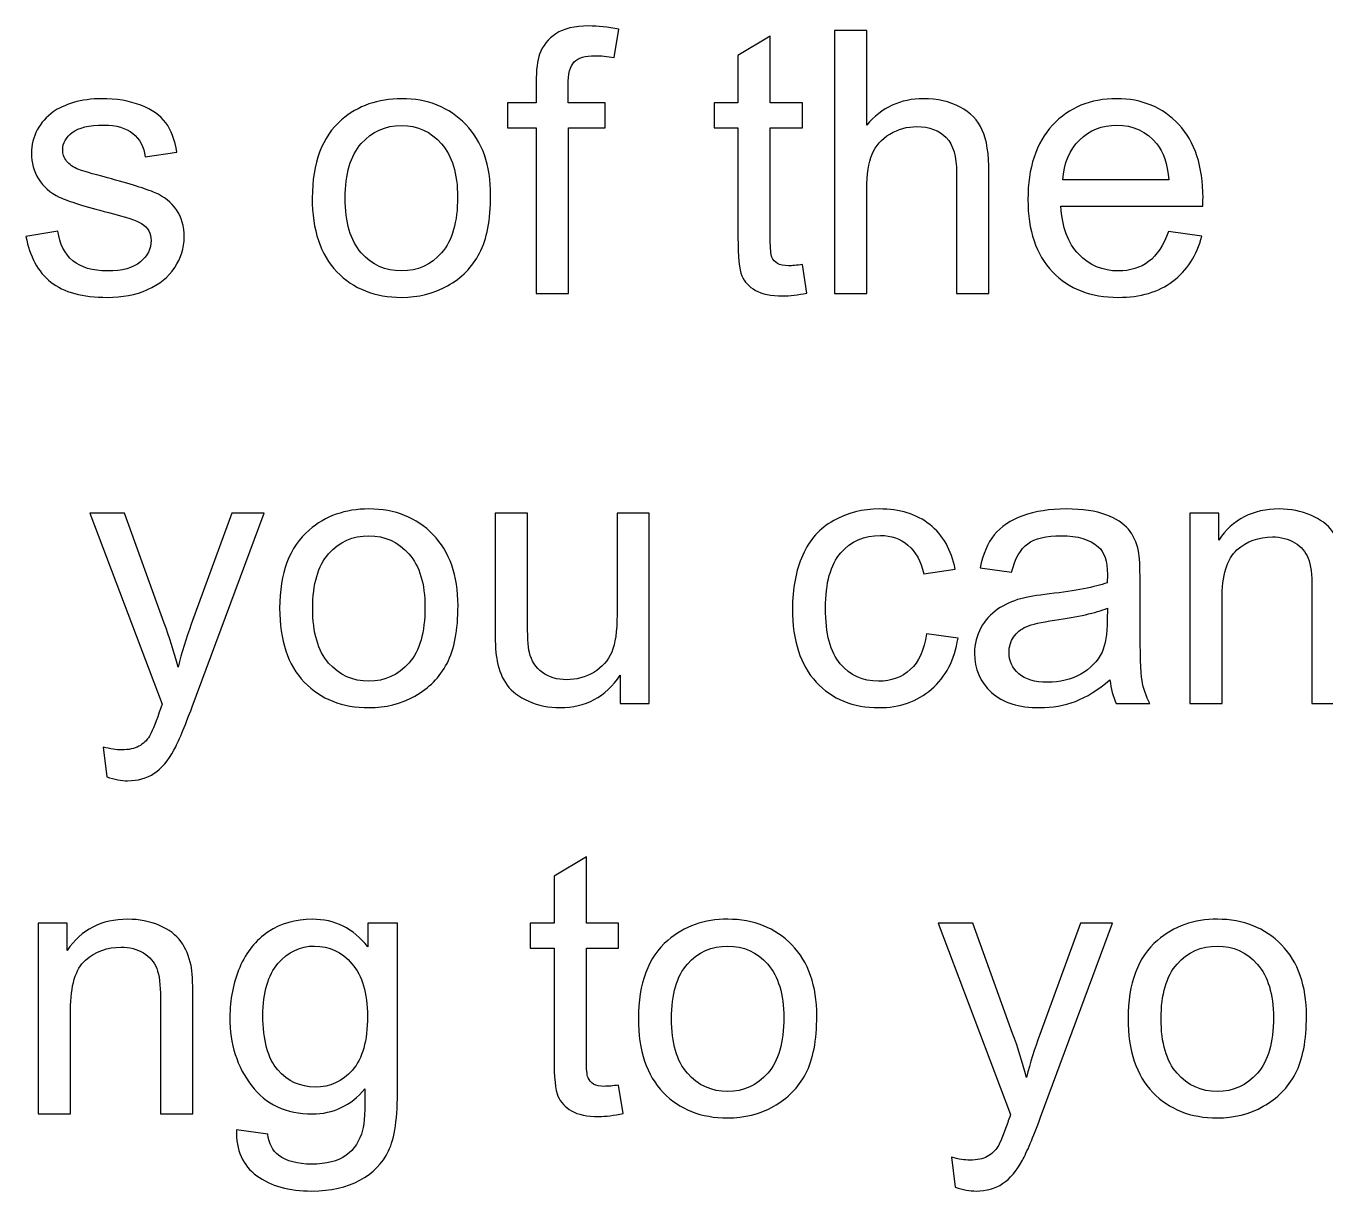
# Model space of a CAD drawing. Header units: millimetres. Extents: x -423 to 423, y -251 to 251.
# Drawn here: x -28.29 to 3.63, y 222.21 to 250.82 of the extents above; entities that cross this region are included whole.
import ezdxf

# ---------------------------------------------------------------- set-up
doc = ezdxf.new("R2010")
doc.units = ezdxf.units.MM
doc.header["$MEASUREMENT"] = 0
doc.layers.add('Layer 1', color=7, linetype='Continuous')

msp = doc.modelspace()

# ---------------------------------------------------------------- linework, layer by layer
at = {"layer": 'Layer 1', "color": 1}
for points, knots in [([(-15.7544, 244.258), (-15.7544, 244.258), (-15.7544, 248.3263), (-15.7544, 248.3263), (-15.7544, 248.3263), (-16.458, 248.3263), (-16.458, 248.3263), (-16.458, 248.3263), (-16.458, 248.9396), (-16.458, 248.9396), (-16.458, 248.9396), (-15.7544, 248.9396), (-15.7544, 248.9396), (-15.7544, 248.9396), (-15.7544, 249.4357), (-15.7544, 249.4357), (-15.7544, 249.75), (-15.7273, 249.983), (-15.6716, 250.1348), (-15.595, 250.3393), (-15.4627, 250.5062), (-15.2703, 250.6339), (-15.0794, 250.7618), (-14.8102, 250.8249), (-14.4644, 250.8249), (-14.2404, 250.8249), (-13.9938, 250.7978), (-13.7232, 250.7453), (-13.7232, 250.7453), (-13.842, 250.0506), (-13.842, 250.0506), (-14.0074, 250.0792), (-14.1623, 250.0942), (-14.3096, 250.0942), (-14.5502, 250.0942), (-14.72, 250.0431), (-14.8208, 249.9409), (-14.92, 249.8386), (-14.9696, 249.6477), (-14.9696, 249.3681), (-14.9696, 249.3681), (-14.9696, 248.9396), (-14.9696, 248.9396), (-14.9696, 248.9396), (-14.0585, 248.9396), (-14.0585, 248.9396), (-14.0585, 248.9396), (-14.0585, 248.3263), (-14.0585, 248.3263), (-14.0585, 248.3263), (-14.9605, 248.3263), (-14.9605, 248.3263), (-14.9605, 248.3263), (-14.9605, 244.258), (-14.9605, 244.258), (-14.9605, 244.258), (-15.7544, 244.258), (-15.7544, 244.258)], [0, 0, 0, 0, 0.0526316, 0.0526316, 0.0526316, 0.1052632, 0.1052632, 0.1052632, 0.1578947, 0.1578947, 0.1578947, 0.2105263, 0.2105263, 0.2105263, 0.2631579, 0.2631579, 0.2631579, 0.3157895, 0.3157895, 0.3157895, 0.3684211, 0.3684211, 0.3684211, 0.4210526, 0.4210526, 0.4210526, 0.4736842, 0.4736842, 0.4736842, 0.5263158, 0.5263158, 0.5263158, 0.5789474, 0.5789474, 0.5789474, 0.6315789, 0.6315789, 0.6315789, 0.6842105, 0.6842105, 0.6842105, 0.7368421, 0.7368421, 0.7368421, 0.7894737, 0.7894737, 0.7894737, 0.8421053, 0.8421053, 0.8421053, 0.8947368, 0.8947368, 0.8947368, 0.9473684, 0.9473684, 0.9473684, 1, 1, 1, 1]), ([(-8.4252, 244.258), (-8.4252, 244.258), (-8.4252, 250.7166), (-8.4252, 250.7166), (-8.4252, 250.7166), (-7.6314, 250.7166), (-7.6314, 250.7166), (-7.6314, 250.7166), (-7.6314, 248.3924), (-7.6314, 248.3924), (-7.2631, 248.8238), (-6.7985, 249.0388), (-6.2363, 249.0388), (-5.892, 249.0388), (-5.5927, 248.9712), (-5.3372, 248.8344), (-5.0831, 248.6975), (-4.9013, 248.5097), (-4.7915, 248.2691), (-4.6817, 248.0285), (-4.6276, 247.6782), (-4.6276, 247.2212), (-4.6276, 247.2212), (-4.6276, 244.258), (-4.6276, 244.258), (-4.6276, 244.258), (-5.4214, 244.258), (-5.4214, 244.258), (-5.4214, 244.258), (-5.4214, 247.2182), (-5.4214, 247.2182), (-5.4214, 247.6136), (-5.5071, 247.9023), (-5.677, 248.0827), (-5.8484, 248.2631), (-6.0889, 248.3533), (-6.4016, 248.3533), (-6.6346, 248.3533), (-6.8541, 248.2932), (-7.0601, 248.1714), (-7.266, 248.0496), (-7.4119, 247.8842), (-7.5006, 247.6752), (-7.5878, 247.4678), (-7.6314, 247.1806), (-7.6314, 246.8138), (-7.6314, 246.8138), (-7.6314, 244.258), (-7.6314, 244.258), (-7.6314, 244.258), (-8.4252, 244.258), (-8.4252, 244.258)], [0, 0, 0, 0, 0.0588235, 0.0588235, 0.0588235, 0.1176471, 0.1176471, 0.1176471, 0.1764706, 0.1764706, 0.1764706, 0.2352941, 0.2352941, 0.2352941, 0.2941176, 0.2941176, 0.2941176, 0.3529412, 0.3529412, 0.3529412, 0.4117647, 0.4117647, 0.4117647, 0.4705882, 0.4705882, 0.4705882, 0.5294118, 0.5294118, 0.5294118, 0.5882353, 0.5882353, 0.5882353, 0.6470588, 0.6470588, 0.6470588, 0.7058824, 0.7058824, 0.7058824, 0.7647059, 0.7647059, 0.7647059, 0.8235294, 0.8235294, 0.8235294, 0.8823529, 0.8823529, 0.8823529, 0.9411765, 0.9411765, 0.9411765, 1, 1, 1, 1]), ([(-9.2085, 244.9661), (-9.2085, 244.9661), (-9.1003, 244.2655), (-9.1003, 244.2655), (-9.3227, 244.2189), (-9.5227, 244.1948), (-9.6971, 244.1948), (-9.9843, 244.1948), (-10.2068, 244.2399), (-10.3661, 244.3316), (-10.524, 244.4233), (-10.6352, 244.5422), (-10.6999, 244.691), (-10.7645, 244.8398), (-10.7961, 245.1525), (-10.7961, 245.6291), (-10.7961, 245.6291), (-10.7961, 248.3263), (-10.7961, 248.3263), (-10.7961, 248.3263), (-11.3825, 248.3263), (-11.3825, 248.3263), (-11.3825, 248.3263), (-11.3825, 248.9396), (-11.3825, 248.9396), (-11.3825, 248.9396), (-10.7961, 248.9396), (-10.7961, 248.9396), (-10.7961, 248.9396), (-10.7961, 250.0972), (-10.7961, 250.0972), (-10.7961, 250.0972), (-10.0023, 250.5739), (-10.0023, 250.5739), (-10.0023, 250.5739), (-10.0023, 248.9396), (-10.0023, 248.9396), (-10.0023, 248.9396), (-9.2085, 248.9396), (-9.2085, 248.9396), (-9.2085, 248.9396), (-9.2085, 248.3263), (-9.2085, 248.3263), (-9.2085, 248.3263), (-10.0023, 248.3263), (-10.0023, 248.3263), (-10.0023, 248.3263), (-10.0023, 245.584), (-10.0023, 245.584), (-10.0023, 245.357), (-9.9887, 245.2112), (-9.9602, 245.1465), (-9.9332, 245.0819), (-9.8881, 245.0307), (-9.8249, 244.9917), (-9.7618, 244.9541), (-9.6716, 244.9345), (-9.5543, 244.9345), (-9.4671, 244.9345), (-9.3514, 244.9451), (-9.2085, 244.9661)], [0, 0, 0, 0, 0.05, 0.05, 0.05, 0.1, 0.1, 0.1, 0.15, 0.15, 0.15, 0.2, 0.2, 0.2, 0.25, 0.25, 0.25, 0.3, 0.3, 0.3, 0.35, 0.35, 0.35, 0.4, 0.4, 0.4, 0.45, 0.45, 0.45, 0.5, 0.5, 0.5, 0.55, 0.55, 0.55, 0.6, 0.6, 0.6, 0.65, 0.65, 0.65, 0.7, 0.7, 0.7, 0.75, 0.75, 0.75, 0.8, 0.8, 0.8, 0.85, 0.85, 0.85, 0.9, 0.9, 0.9, 0.95, 0.95, 0.95, 1, 1, 1, 1]), ([(-28.2928, 245.6562), (-28.2928, 245.6562), (-27.5081, 245.7825), (-27.5081, 245.7825), (-27.4644, 245.4682), (-27.3412, 245.2277), (-27.1397, 245.0593), (-26.9383, 244.8925), (-26.6556, 244.8083), (-26.2948, 244.8083), (-25.9295, 244.8083), (-25.6588, 244.8819), (-25.4815, 245.0307), (-25.3055, 245.1781), (-25.2168, 245.3525), (-25.2168, 245.5524), (-25.2168, 245.7313), (-25.2965, 245.8726), (-25.4544, 245.9749), (-25.5656, 246.0456), (-25.8362, 246.1342), (-26.2662, 246.244), (-26.8466, 246.3898), (-27.2479, 246.5162), (-27.4735, 246.6229), (-27.6974, 246.7311), (-27.8673, 246.8784), (-27.9831, 247.0679), (-28.0989, 247.2558), (-28.1575, 247.4648), (-28.1575, 247.6933), (-28.1575, 247.9023), (-28.1094, 248.0947), (-28.0147, 248.2721), (-27.9185, 248.4495), (-27.7892, 248.5969), (-27.6253, 248.7142), (-27.502, 248.8043), (-27.3337, 248.881), (-27.1217, 248.9441), (-26.9082, 249.0073), (-26.6811, 249.0388), (-26.4376, 249.0388), (-26.0708, 249.0388), (-25.749, 248.9862), (-25.4724, 248.8795), (-25.1943, 248.7742), (-24.9898, 248.6299), (-24.8575, 248.4495), (-24.7267, 248.2676), (-24.635, 248.0256), (-24.5854, 247.7219), (-24.5854, 247.7219), (-25.3611, 247.6136), (-25.3611, 247.6136), (-25.3957, 247.8571), (-25.498, 248.0481), (-25.6663, 248.1849), (-25.8348, 248.3217), (-26.0723, 248.3894), (-26.3805, 248.3894), (-26.7428, 248.3894), (-27.0029, 248.3292), (-27.1577, 248.209), (-27.3126, 248.0887), (-27.3908, 247.9474), (-27.3908, 247.7865), (-27.3908, 247.6843), (-27.3592, 247.591), (-27.2945, 247.5084), (-27.2299, 247.4241), (-27.1292, 247.3535), (-26.9909, 247.2979), (-26.9112, 247.2678), (-26.6797, 247.2002), (-26.2918, 247.0949), (-25.7325, 246.9461), (-25.3416, 246.8228), (-25.1191, 246.7281), (-24.8966, 246.6334), (-24.7222, 246.4936), (-24.5959, 246.3131), (-24.4681, 246.1312), (-24.405, 245.9057), (-24.405, 245.6351), (-24.405, 245.372), (-24.4817, 245.124), (-24.6366, 244.8909), (-24.7913, 244.6579), (-25.0139, 244.4775), (-25.304, 244.3497), (-25.5957, 244.2219), (-25.9249, 244.1588), (-26.2918, 244.1588), (-26.8992, 244.1588), (-27.3637, 244.285), (-27.6824, 244.5361), (-28.0011, 244.7887), (-28.2041, 245.1615), (-28.2928, 245.6562)], [0, 0, 0, 0, 0.030303, 0.030303, 0.030303, 0.0606061, 0.0606061, 0.0606061, 0.0909091, 0.0909091, 0.0909091, 0.1212121, 0.1212121, 0.1212121, 0.1515152, 0.1515152, 0.1515152, 0.1818182, 0.1818182, 0.1818182, 0.2121212, 0.2121212, 0.2121212, 0.2424242, 0.2424242, 0.2424242, 0.2727273, 0.2727273, 0.2727273, 0.3030303, 0.3030303, 0.3030303, 0.3333333, 0.3333333, 0.3333333, 0.3636364, 0.3636364, 0.3636364, 0.3939394, 0.3939394, 0.3939394, 0.4242424, 0.4242424, 0.4242424, 0.4545455, 0.4545455, 0.4545455, 0.4848485, 0.4848485, 0.4848485, 0.5151515, 0.5151515, 0.5151515, 0.5454545, 0.5454545, 0.5454545, 0.5757576, 0.5757576, 0.5757576, 0.6060606, 0.6060606, 0.6060606, 0.6363636, 0.6363636, 0.6363636, 0.6666667, 0.6666667, 0.6666667, 0.6969697, 0.6969697, 0.6969697, 0.7272727, 0.7272727, 0.7272727, 0.7575758, 0.7575758, 0.7575758, 0.7878788, 0.7878788, 0.7878788, 0.8181818, 0.8181818, 0.8181818, 0.8484848, 0.8484848, 0.8484848, 0.8787879, 0.8787879, 0.8787879, 0.9090909, 0.9090909, 0.9090909, 0.9393939, 0.9393939, 0.9393939, 0.969697, 0.969697, 0.969697, 1, 1, 1, 1]), ([(-21.2584, 246.5988), (-21.2584, 247.4633), (-21.0178, 248.1037), (-20.5352, 248.5202), (-20.1339, 248.866), (-19.6422, 249.0388), (-19.0634, 249.0388), (-18.4214, 249.0388), (-17.8952, 248.8284), (-17.4863, 248.4074), (-17.0789, 247.988), (-16.8745, 247.4062), (-16.8745, 246.665), (-16.8745, 246.0636), (-16.9646, 245.5916), (-17.1451, 245.2472), (-17.3254, 244.903), (-17.5885, 244.6353), (-17.9343, 244.4444), (-18.2786, 244.2535), (-18.656, 244.1588), (-19.0634, 244.1588), (-19.7189, 244.1588), (-20.2481, 244.3678), (-20.6525, 244.7872), (-21.0569, 245.2066), (-21.2584, 245.811), (-21.2584, 246.5988)], [0, 0, 0, 0, 0.1111111, 0.1111111, 0.1111111, 0.2222222, 0.2222222, 0.2222222, 0.3333333, 0.3333333, 0.3333333, 0.4444444, 0.4444444, 0.4444444, 0.5555556, 0.5555556, 0.5555556, 0.6666667, 0.6666667, 0.6666667, 0.7777778, 0.7777778, 0.7777778, 0.8888889, 0.8888889, 0.8888889, 1, 1, 1, 1]), ([(-0.215, 245.7734), (-0.215, 245.7734), (0.6058, 245.6652), (0.6058, 245.6652), (0.478, 245.1886), (0.239, 244.8173), (-0.1098, 244.5542), (-0.4586, 244.2911), (-0.9036, 244.1588), (-1.4463, 244.1588), (-2.1289, 244.1588), (-2.6701, 244.3692), (-3.07, 244.7902), (-3.4699, 245.2096), (-3.6699, 245.8005), (-3.6699, 246.5597), (-3.6699, 247.3445), (-3.4685, 247.9549), (-3.0641, 248.3879), (-2.6596, 248.8223), (-2.1349, 249.0388), (-1.49, 249.0388), (-0.8661, 249.0388), (-0.3564, 248.8268), (0.039, 248.4014), (0.4344, 247.9759), (0.6328, 247.3776), (0.6328, 246.6063), (0.6328, 246.5597), (0.6314, 246.4891), (0.6283, 246.3958), (0.6283, 246.3958), (-2.858, 246.3958), (-2.858, 246.3958), (-2.828, 245.8832), (-2.6837, 245.4893), (-2.4221, 245.2172), (-2.1619, 244.9451), (-1.8358, 244.8083), (-1.4463, 244.8083), (-1.1562, 244.8083), (-0.9082, 244.8849), (-0.7037, 245.0383), (-0.4977, 245.1916), (-0.3353, 245.4367), (-0.215, 245.7734)], [0, 0, 0, 0, 0.0666667, 0.0666667, 0.0666667, 0.1333333, 0.1333333, 0.1333333, 0.2, 0.2, 0.2, 0.2666667, 0.2666667, 0.2666667, 0.3333333, 0.3333333, 0.3333333, 0.4, 0.4, 0.4, 0.4666667, 0.4666667, 0.4666667, 0.5333333, 0.5333333, 0.5333333, 0.6, 0.6, 0.6, 0.6666667, 0.6666667, 0.6666667, 0.7333333, 0.7333333, 0.7333333, 0.8, 0.8, 0.8, 0.8666667, 0.8666667, 0.8666667, 0.9333333, 0.9333333, 0.9333333, 1, 1, 1, 1]), ([(-20.4466, 246.5973), (-20.4466, 245.999), (-20.3157, 245.5509), (-20.0542, 245.2548), (-19.7911, 244.9571), (-19.4618, 244.8083), (-19.0634, 244.8083), (-18.6695, 244.8083), (-18.3417, 244.9571), (-18.0786, 245.2562), (-17.8171, 245.5554), (-17.6863, 246.011), (-17.6863, 246.6229), (-17.6863, 247.2002), (-17.8186, 247.6377), (-18.0817, 247.9338), (-18.3447, 248.2315), (-18.6725, 248.3804), (-19.0634, 248.3804), (-19.4618, 248.3804), (-19.7911, 248.233), (-20.0542, 247.9368), (-20.3157, 247.6406), (-20.4466, 247.1942), (-20.4466, 246.5973)], [0, 0, 0, 0, 0.125, 0.125, 0.125, 0.25, 0.25, 0.25, 0.375, 0.375, 0.375, 0.5, 0.5, 0.5, 0.625, 0.625, 0.625, 0.75, 0.75, 0.75, 0.875, 0.875, 0.875, 1, 1, 1, 1]), ([(-2.813, 247.0453), (-2.813, 247.0453), (-0.206, 247.0453), (-0.206, 247.0453), (-0.2406, 247.4392), (-0.3414, 247.7339), (-0.5052, 247.9309), (-0.7563, 248.236), (-1.084, 248.3894), (-1.4854, 248.3894), (-1.8493, 248.3894), (-2.1544, 248.2676), (-2.4026, 248.024), (-2.6491, 247.7805), (-2.7859, 247.4542), (-2.813, 247.0453)], [0, 0, 0, 0, 0.2, 0.2, 0.2, 0.4, 0.4, 0.4, 0.6, 0.6, 0.6, 0.8, 0.8, 0.8, 1, 1, 1, 1]), ([(-26.3075, 232.381), (-26.3075, 232.381), (-26.3978, 233.1147), (-26.3978, 233.1147), (-26.2234, 233.0681), (-26.0731, 233.044), (-25.9438, 233.044), (-25.7663, 233.044), (-25.625, 233.0741), (-25.5198, 233.1328), (-25.413, 233.1914), (-25.3258, 233.2741), (-25.2582, 233.3793), (-25.2086, 233.459), (-25.1274, 233.6559), (-25.0162, 233.9716), (-25.0011, 234.0153), (-24.9786, 234.0799), (-24.9455, 234.1656), (-24.9455, 234.1656), (-26.7225, 238.8622), (-26.7225, 238.8622), (-26.7225, 238.8622), (-25.8746, 238.8622), (-25.8746, 238.8622), (-25.8746, 238.8622), (-24.8974, 236.1591), (-24.8974, 236.1591), (-24.7696, 235.8179), (-24.6568, 235.457), (-24.5561, 235.0781), (-24.4644, 235.4345), (-24.3561, 235.7862), (-24.2298, 236.132), (-24.2298, 236.132), (-23.2316, 238.8622), (-23.2316, 238.8622), (-23.2316, 238.8622), (-22.4393, 238.8622), (-22.4393, 238.8622), (-22.4393, 238.8622), (-24.2089, 234.0995), (-24.2089, 234.0995), (-24.3998, 233.5868), (-24.5486, 233.235), (-24.6553, 233.0411), (-24.7966, 232.7809), (-24.959, 232.59), (-25.141, 232.4682), (-25.3244, 232.3465), (-25.5423, 232.2863), (-25.795, 232.2863), (-25.9483, 232.2863), (-26.1196, 232.3179), (-26.3075, 232.381)], [0, 0, 0, 0, 0.0555556, 0.0555556, 0.0555556, 0.1111111, 0.1111111, 0.1111111, 0.1666667, 0.1666667, 0.1666667, 0.2222222, 0.2222222, 0.2222222, 0.2777778, 0.2777778, 0.2777778, 0.3333333, 0.3333333, 0.3333333, 0.3888889, 0.3888889, 0.3888889, 0.4444444, 0.4444444, 0.4444444, 0.5, 0.5, 0.5, 0.5555556, 0.5555556, 0.5555556, 0.6111111, 0.6111111, 0.6111111, 0.6666667, 0.6666667, 0.6666667, 0.7222222, 0.7222222, 0.7222222, 0.7777778, 0.7777778, 0.7777778, 0.8333333, 0.8333333, 0.8333333, 0.8888889, 0.8888889, 0.8888889, 0.9444444, 0.9444444, 0.9444444, 1, 1, 1, 1]), ([(-22.059, 236.5215), (-22.059, 237.3859), (-21.8184, 238.0263), (-21.3358, 238.4428), (-20.9345, 238.7886), (-20.4428, 238.9614), (-19.864, 238.9614), (-19.222, 238.9614), (-18.6958, 238.751), (-18.2869, 238.33), (-17.8795, 237.9106), (-17.6751, 237.3288), (-17.6751, 236.5876), (-17.6751, 235.9862), (-17.7652, 235.5142), (-17.9457, 235.1698), (-18.126, 234.8256), (-18.3891, 234.558), (-18.7349, 234.367), (-19.0792, 234.1761), (-19.4566, 234.0814), (-19.864, 234.0814), (-20.5195, 234.0814), (-21.0487, 234.2904), (-21.4531, 234.7098), (-21.8575, 235.1293), (-22.059, 235.7337), (-22.059, 236.5215)], [0, 0, 0, 0, 0.1111111, 0.1111111, 0.1111111, 0.2222222, 0.2222222, 0.2222222, 0.3333333, 0.3333333, 0.3333333, 0.4444444, 0.4444444, 0.4444444, 0.5555556, 0.5555556, 0.5555556, 0.6666667, 0.6666667, 0.6666667, 0.7777778, 0.7777778, 0.7777778, 0.8888889, 0.8888889, 0.8888889, 1, 1, 1, 1]), ([(-13.6865, 234.1806), (-13.6865, 234.1806), (-13.6865, 234.8767), (-13.6865, 234.8767), (-14.0503, 234.346), (-14.5434, 234.0814), (-15.1673, 234.0814), (-15.4425, 234.0814), (-15.6995, 234.134), (-15.9386, 234.2393), (-16.1776, 234.346), (-16.355, 234.4783), (-16.4708, 234.6376), (-16.5865, 234.7986), (-16.6677, 234.994), (-16.7143, 235.2255), (-16.7459, 235.3818), (-16.7625, 235.6284), (-16.7625, 235.9652), (-16.7625, 235.9652), (-16.7625, 238.8622), (-16.7625, 238.8622), (-16.7625, 238.8622), (-15.9686, 238.8622), (-15.9686, 238.8622), (-15.9686, 238.8622), (-15.9686, 236.2719), (-15.9686, 236.2719), (-15.9686, 235.8584), (-15.9521, 235.5788), (-15.9205, 235.4359), (-15.8709, 235.227), (-15.7657, 235.0647), (-15.6033, 234.9458), (-15.4425, 234.8271), (-15.2439, 234.7669), (-15.0065, 234.7669), (-14.7689, 234.7669), (-14.5464, 234.8271), (-14.3389, 234.9488), (-14.1315, 235.0706), (-13.9841, 235.2375), (-13.8969, 235.4465), (-13.8113, 235.6555), (-13.7676, 235.9606), (-13.7676, 236.3591), (-13.7676, 236.3591), (-13.7676, 238.8622), (-13.7676, 238.8622), (-13.7676, 238.8622), (-12.9739, 238.8622), (-12.9739, 238.8622), (-12.9739, 238.8622), (-12.9739, 234.1806), (-12.9739, 234.1806), (-12.9739, 234.1806), (-13.6865, 234.1806), (-13.6865, 234.1806)], [0, 0, 0, 0, 0.0526316, 0.0526316, 0.0526316, 0.1052632, 0.1052632, 0.1052632, 0.1578947, 0.1578947, 0.1578947, 0.2105263, 0.2105263, 0.2105263, 0.2631579, 0.2631579, 0.2631579, 0.3157895, 0.3157895, 0.3157895, 0.3684211, 0.3684211, 0.3684211, 0.4210526, 0.4210526, 0.4210526, 0.4736842, 0.4736842, 0.4736842, 0.5263158, 0.5263158, 0.5263158, 0.5789474, 0.5789474, 0.5789474, 0.6315789, 0.6315789, 0.6315789, 0.6842105, 0.6842105, 0.6842105, 0.7368421, 0.7368421, 0.7368421, 0.7894737, 0.7894737, 0.7894737, 0.8421053, 0.8421053, 0.8421053, 0.8947368, 0.8947368, 0.8947368, 0.9473684, 0.9473684, 0.9473684, 1, 1, 1, 1]), ([(-6.1634, 235.8945), (-6.1634, 235.8945), (-5.3876, 235.7862), (-5.3876, 235.7862), (-5.4733, 235.2525), (-5.6897, 234.8362), (-6.0401, 234.5339), (-6.3904, 234.2318), (-6.8218, 234.0814), (-7.3315, 234.0814), (-7.9705, 234.0814), (-8.4846, 234.2904), (-8.8725, 234.7083), (-9.2619, 235.1263), (-9.4559, 235.7246), (-9.4559, 236.5034), (-9.4559, 237.0086), (-9.3716, 237.4491), (-9.2048, 237.8279), (-9.0379, 238.2052), (-8.7838, 238.4894), (-8.441, 238.6774), (-8.0997, 238.8667), (-7.7284, 238.9614), (-7.3255, 238.9614), (-6.8188, 238.9614), (-6.4024, 238.8337), (-6.0806, 238.5766), (-5.7574, 238.3195), (-5.55, 237.9542), (-5.4598, 237.4821), (-5.4598, 237.4821), (-6.2265, 237.3649), (-6.2265, 237.3649), (-6.3002, 237.6791), (-6.4295, 237.9151), (-6.6174, 238.0745), (-6.8038, 238.2324), (-7.0294, 238.312), (-7.2939, 238.312), (-7.6938, 238.312), (-8.0186, 238.1692), (-8.2697, 237.8835), (-8.5192, 237.5963), (-8.644, 237.1454), (-8.644, 236.526), (-8.644, 235.8976), (-8.5237, 235.442), (-8.2831, 235.1578), (-8.0412, 234.8737), (-7.7269, 234.7309), (-7.3405, 234.7309), (-7.0278, 234.7309), (-6.7677, 234.8256), (-6.5602, 235.0165), (-6.3512, 235.206), (-6.219, 235.4991), (-6.1634, 235.8945)], [0, 0, 0, 0, 0.0526316, 0.0526316, 0.0526316, 0.1052632, 0.1052632, 0.1052632, 0.1578947, 0.1578947, 0.1578947, 0.2105263, 0.2105263, 0.2105263, 0.2631579, 0.2631579, 0.2631579, 0.3157895, 0.3157895, 0.3157895, 0.3684211, 0.3684211, 0.3684211, 0.4210526, 0.4210526, 0.4210526, 0.4736842, 0.4736842, 0.4736842, 0.5263158, 0.5263158, 0.5263158, 0.5789474, 0.5789474, 0.5789474, 0.6315789, 0.6315789, 0.6315789, 0.6842105, 0.6842105, 0.6842105, 0.7368421, 0.7368421, 0.7368421, 0.7894737, 0.7894737, 0.7894737, 0.8421053, 0.8421053, 0.8421053, 0.8947368, 0.8947368, 0.8947368, 0.9473684, 0.9473684, 0.9473684, 1, 1, 1, 1]), ([(-1.6532, 234.7669), (-1.9478, 234.5158), (-2.232, 234.34), (-2.5041, 234.2363), (-2.7762, 234.1326), (-3.0679, 234.0814), (-3.3806, 234.0814), (-3.8947, 234.0814), (-4.2901, 234.2062), (-4.5668, 234.4573), (-4.8434, 234.7069), (-4.9817, 235.0271), (-4.9817, 235.4164), (-4.9817, 235.6449), (-4.9291, 235.8539), (-4.8254, 236.0434), (-4.7201, 236.2328), (-4.5833, 236.3831), (-4.4149, 236.4973), (-4.245, 236.6116), (-4.0556, 236.6988), (-3.8436, 236.7575), (-3.6873, 236.7981), (-3.4513, 236.8372), (-3.137, 236.8762), (-2.4966, 236.9514), (-2.023, 237.0431), (-1.7208, 237.1484), (-1.7178, 237.2566), (-1.7163, 237.3257), (-1.7163, 237.3544), (-1.7163, 237.676), (-1.7914, 237.9031), (-1.9418, 238.0354), (-2.1448, 238.2143), (-2.447, 238.303), (-2.8469, 238.303), (-3.2212, 238.303), (-3.4978, 238.2369), (-3.6753, 238.106), (-3.8542, 237.9752), (-3.9849, 237.7437), (-4.0707, 237.4099), (-4.0707, 237.4099), (-4.8464, 237.5182), (-4.8464, 237.5182), (-4.7757, 237.8504), (-4.66, 238.1196), (-4.4976, 238.3241), (-4.3352, 238.5285), (-4.1007, 238.6849), (-3.794, 238.7961), (-3.4889, 238.9059), (-3.1325, 238.9614), (-2.7296, 238.9614), (-2.3297, 238.9614), (-2.0034, 238.9149), (-1.7524, 238.8201), (-1.5028, 238.7254), (-1.3179, 238.6081), (-1.2006, 238.4654), (-1.0834, 238.3225), (-1.0006, 238.1421), (-0.9526, 237.9241), (-0.927, 237.7888), (-0.9134, 237.5453), (-0.9134, 237.195), (-0.9134, 237.195), (-0.9134, 236.1426), (-0.9134, 236.1426), (-0.9134, 235.4074), (-0.8969, 234.9429), (-0.8638, 234.7459), (-0.8323, 234.549), (-0.7662, 234.3611), (-0.6699, 234.1806), (-0.6699, 234.1806), (-1.4998, 234.1806), (-1.4998, 234.1806), (-1.5795, 234.3475), (-1.6306, 234.543), (-1.6532, 234.7669)], [0, 0, 0, 0, 0.037037, 0.037037, 0.037037, 0.0740741, 0.0740741, 0.0740741, 0.1111111, 0.1111111, 0.1111111, 0.1481481, 0.1481481, 0.1481481, 0.1851852, 0.1851852, 0.1851852, 0.2222222, 0.2222222, 0.2222222, 0.2592593, 0.2592593, 0.2592593, 0.2962963, 0.2962963, 0.2962963, 0.3333333, 0.3333333, 0.3333333, 0.3703704, 0.3703704, 0.3703704, 0.4074074, 0.4074074, 0.4074074, 0.4444444, 0.4444444, 0.4444444, 0.4814815, 0.4814815, 0.4814815, 0.5185185, 0.5185185, 0.5185185, 0.5555556, 0.5555556, 0.5555556, 0.5925926, 0.5925926, 0.5925926, 0.6296296, 0.6296296, 0.6296296, 0.6666667, 0.6666667, 0.6666667, 0.7037037, 0.7037037, 0.7037037, 0.7407407, 0.7407407, 0.7407407, 0.7777778, 0.7777778, 0.7777778, 0.8148148, 0.8148148, 0.8148148, 0.8518519, 0.8518519, 0.8518519, 0.8888889, 0.8888889, 0.8888889, 0.9259259, 0.9259259, 0.9259259, 0.962963, 0.962963, 0.962963, 1, 1, 1, 1]), ([(0.3058, 234.1806), (0.3058, 234.1806), (0.3058, 238.8622), (0.3058, 238.8622), (0.3058, 238.8622), (1.0184, 238.8622), (1.0184, 238.8622), (1.0184, 238.8622), (1.0184, 238.1977), (1.0184, 238.1977), (1.3612, 238.7074), (1.8573, 238.9614), (2.5053, 238.9614), (2.788, 238.9614), (3.0466, 238.9104), (3.2826, 238.8096), (3.5186, 238.7089), (3.696, 238.5751), (3.8132, 238.4113), (3.9305, 238.2474), (4.0132, 238.0519), (4.0598, 237.8264), (4.0884, 237.6791), (4.1035, 237.422), (4.1035, 237.0551), (4.1035, 237.0551), (4.1035, 234.1806), (4.1035, 234.1806), (4.1035, 234.1806), (3.3096, 234.1806), (3.3096, 234.1806), (3.3096, 234.1806), (3.3096, 237.0251), (3.3096, 237.0251), (3.3096, 237.3483), (3.2796, 237.5904), (3.2179, 237.7498), (3.1563, 237.9091), (3.0466, 238.0369), (2.8902, 238.1331), (2.7338, 238.2278), (2.5489, 238.2759), (2.3384, 238.2759), (2.0017, 238.2759), (1.7115, 238.1692), (1.4664, 237.9542), (1.2214, 237.7407), (1.0996, 237.3333), (1.0996, 236.7349), (1.0996, 236.7349), (1.0996, 234.1806), (1.0996, 234.1806), (1.0996, 234.1806), (0.3058, 234.1806), (0.3058, 234.1806)], [0, 0, 0, 0, 0.0555556, 0.0555556, 0.0555556, 0.1111111, 0.1111111, 0.1111111, 0.1666667, 0.1666667, 0.1666667, 0.2222222, 0.2222222, 0.2222222, 0.2777778, 0.2777778, 0.2777778, 0.3333333, 0.3333333, 0.3333333, 0.3888889, 0.3888889, 0.3888889, 0.4444444, 0.4444444, 0.4444444, 0.5, 0.5, 0.5, 0.5555556, 0.5555556, 0.5555556, 0.6111111, 0.6111111, 0.6111111, 0.6666667, 0.6666667, 0.6666667, 0.7222222, 0.7222222, 0.7222222, 0.7777778, 0.7777778, 0.7777778, 0.8333333, 0.8333333, 0.8333333, 0.8888889, 0.8888889, 0.8888889, 0.9444444, 0.9444444, 0.9444444, 1, 1, 1, 1]), ([(-21.2472, 236.5199), (-21.2472, 235.9216), (-21.1163, 235.4735), (-20.8548, 235.1774), (-20.5916, 234.8797), (-20.2624, 234.7309), (-19.864, 234.7309), (-19.4701, 234.7309), (-19.1423, 234.8797), (-18.8792, 235.1789), (-18.6176, 235.478), (-18.4869, 235.9336), (-18.4869, 236.5455), (-18.4869, 237.1228), (-18.6192, 237.5603), (-18.8823, 237.8565), (-19.1453, 238.1541), (-19.4731, 238.303), (-19.864, 238.303), (-20.2624, 238.303), (-20.5916, 238.1556), (-20.8548, 237.8595), (-21.1163, 237.5633), (-21.2472, 237.1168), (-21.2472, 236.5199)], [0, 0, 0, 0, 0.125, 0.125, 0.125, 0.25, 0.25, 0.25, 0.375, 0.375, 0.375, 0.5, 0.5, 0.5, 0.625, 0.625, 0.625, 0.75, 0.75, 0.75, 0.875, 0.875, 0.875, 1, 1, 1, 1]), ([(-1.7163, 236.526), (-2.0049, 236.4087), (-2.4379, 236.3095), (-3.0152, 236.2283), (-3.343, 236.1816), (-3.5745, 236.1291), (-3.7099, 236.0704), (-3.8451, 236.0118), (-3.9489, 235.9261), (-4.0225, 235.8148), (-4.0962, 235.702), (-4.1338, 235.5773), (-4.1338, 235.439), (-4.1338, 235.23), (-4.0541, 235.0541), (-3.8932, 234.9143), (-3.7324, 234.7744), (-3.4978, 234.7038), (-3.1897, 234.7038), (-2.8845, 234.7038), (-2.6123, 234.7699), (-2.3733, 234.9037), (-2.1358, 235.036), (-1.9599, 235.218), (-1.8486, 235.448), (-1.7629, 235.6269), (-1.7208, 235.89), (-1.7208, 236.2373), (-1.7208, 236.2373), (-1.7163, 236.526), (-1.7163, 236.526)], [0, 0, 0, 0, 0.1, 0.1, 0.1, 0.2, 0.2, 0.2, 0.3, 0.3, 0.3, 0.4, 0.4, 0.4, 0.5, 0.5, 0.5, 0.6, 0.6, 0.6, 0.7, 0.7, 0.7, 0.8, 0.8, 0.8, 0.9, 0.9, 0.9, 1, 1, 1, 1]), ([(-13.7278, 224.8114), (-13.7278, 224.8114), (-13.6196, 224.1108), (-13.6196, 224.1108), (-13.842, 224.0641), (-14.042, 224.0401), (-14.2165, 224.0401), (-14.5036, 224.0401), (-14.7261, 224.0852), (-14.8855, 224.1769), (-15.0433, 224.2686), (-15.1545, 224.3874), (-15.2192, 224.5362), (-15.2838, 224.6851), (-15.3155, 224.9978), (-15.3155, 225.4744), (-15.3155, 225.4744), (-15.3155, 228.1715), (-15.3155, 228.1715), (-15.3155, 228.1715), (-15.9018, 228.1715), (-15.9018, 228.1715), (-15.9018, 228.1715), (-15.9018, 228.7849), (-15.9018, 228.7849), (-15.9018, 228.7849), (-15.3155, 228.7849), (-15.3155, 228.7849), (-15.3155, 228.7849), (-15.3155, 229.9425), (-15.3155, 229.9425), (-15.3155, 229.9425), (-14.5216, 230.4191), (-14.5216, 230.4191), (-14.5216, 230.4191), (-14.5216, 228.7849), (-14.5216, 228.7849), (-14.5216, 228.7849), (-13.7278, 228.7849), (-13.7278, 228.7849), (-13.7278, 228.7849), (-13.7278, 228.1715), (-13.7278, 228.1715), (-13.7278, 228.1715), (-14.5216, 228.1715), (-14.5216, 228.1715), (-14.5216, 228.1715), (-14.5216, 225.4292), (-14.5216, 225.4292), (-14.5216, 225.2023), (-14.508, 225.0564), (-14.4795, 224.9918), (-14.4525, 224.9271), (-14.4074, 224.876), (-14.3442, 224.8369), (-14.2811, 224.7994), (-14.1909, 224.7798), (-14.0736, 224.7798), (-13.9864, 224.7798), (-13.8707, 224.7903), (-13.7278, 224.8114)], [0, 0, 0, 0, 0.05, 0.05, 0.05, 0.1, 0.1, 0.1, 0.15, 0.15, 0.15, 0.2, 0.2, 0.2, 0.25, 0.25, 0.25, 0.3, 0.3, 0.3, 0.35, 0.35, 0.35, 0.4, 0.4, 0.4, 0.45, 0.45, 0.45, 0.5, 0.5, 0.5, 0.55, 0.55, 0.55, 0.6, 0.6, 0.6, 0.65, 0.65, 0.65, 0.7, 0.7, 0.7, 0.75, 0.75, 0.75, 0.8, 0.8, 0.8, 0.85, 0.85, 0.85, 0.9, 0.9, 0.9, 0.95, 0.95, 0.95, 1, 1, 1, 1]), ([(-27.9907, 224.1033), (-27.9907, 224.1033), (-27.9907, 228.7849), (-27.9907, 228.7849), (-27.9907, 228.7849), (-27.2781, 228.7849), (-27.2781, 228.7849), (-27.2781, 228.7849), (-27.2781, 228.1204), (-27.2781, 228.1204), (-26.9354, 228.6301), (-26.4392, 228.8841), (-25.7912, 228.8841), (-25.5086, 228.8841), (-25.25, 228.833), (-25.014, 228.7323), (-24.778, 228.6315), (-24.6005, 228.4977), (-24.4833, 228.3339), (-24.366, 228.17), (-24.2833, 227.9745), (-24.2367, 227.749), (-24.2082, 227.6017), (-24.1931, 227.3446), (-24.1931, 226.9777), (-24.1931, 226.9777), (-24.1931, 224.1033), (-24.1931, 224.1033), (-24.1931, 224.1033), (-24.9869, 224.1033), (-24.9869, 224.1033), (-24.9869, 224.1033), (-24.9869, 226.9477), (-24.9869, 226.9477), (-24.9869, 227.2709), (-25.0169, 227.513), (-25.0787, 227.6724), (-25.1403, 227.8317), (-25.25, 227.9595), (-25.4064, 228.0557), (-25.5627, 228.1505), (-25.7477, 228.1985), (-25.9581, 228.1985), (-26.2948, 228.1985), (-26.5851, 228.0918), (-26.8301, 227.8768), (-27.0752, 227.6634), (-27.197, 227.2559), (-27.197, 226.6575), (-27.197, 226.6575), (-27.197, 224.1033), (-27.197, 224.1033), (-27.197, 224.1033), (-27.9907, 224.1033), (-27.9907, 224.1033)], [0, 0, 0, 0, 0.0555556, 0.0555556, 0.0555556, 0.1111111, 0.1111111, 0.1111111, 0.1666667, 0.1666667, 0.1666667, 0.2222222, 0.2222222, 0.2222222, 0.2777778, 0.2777778, 0.2777778, 0.3333333, 0.3333333, 0.3333333, 0.3888889, 0.3888889, 0.3888889, 0.4444444, 0.4444444, 0.4444444, 0.5, 0.5, 0.5, 0.5555556, 0.5555556, 0.5555556, 0.6111111, 0.6111111, 0.6111111, 0.6666667, 0.6666667, 0.6666667, 0.7222222, 0.7222222, 0.7222222, 0.7777778, 0.7777778, 0.7777778, 0.8333333, 0.8333333, 0.8333333, 0.8888889, 0.8888889, 0.8888889, 0.9444444, 0.9444444, 0.9444444, 1, 1, 1, 1]), ([(-23.1197, 223.7154), (-23.1197, 223.7154), (-22.3529, 223.6071), (-22.3529, 223.6071), (-22.3214, 223.3696), (-22.2311, 223.1967), (-22.0838, 223.0869), (-21.8868, 222.9411), (-21.6178, 222.8675), (-21.2765, 222.8675), (-20.9097, 222.8675), (-20.6255, 222.9411), (-20.4255, 223.0869), (-20.2256, 223.2328), (-20.0903, 223.4388), (-20.0196, 223.7018), (-19.979, 223.8627), (-19.9595, 224.201), (-19.9625, 224.7167), (-20.3098, 224.3077), (-20.7412, 224.1033), (-21.2584, 224.1033), (-21.9019, 224.1033), (-22.4011, 224.3348), (-22.7528, 224.7994), (-23.1061, 225.2624), (-23.282, 225.8187), (-23.282, 226.4666), (-23.282, 226.9131), (-23.2008, 227.3251), (-23.04, 227.7024), (-22.8791, 228.0798), (-22.6446, 228.3699), (-22.3379, 228.576), (-22.0311, 228.7819), (-21.6704, 228.8841), (-21.2554, 228.8841), (-20.7036, 228.8841), (-20.2482, 228.6586), (-19.8903, 228.2076), (-19.8903, 228.2076), (-19.8903, 228.7849), (-19.8903, 228.7849), (-19.8903, 228.7849), (-19.1596, 228.7849), (-19.1596, 228.7849), (-19.1596, 228.7849), (-19.1596, 224.7423), (-19.1596, 224.7423), (-19.1596, 224.0131), (-19.2334, 223.4974), (-19.3822, 223.1937), (-19.5295, 222.89), (-19.7656, 222.6494), (-20.0858, 222.4736), (-20.4075, 222.2977), (-20.8029, 222.209), (-21.272, 222.209), (-21.8297, 222.209), (-22.2793, 222.3337), (-22.6221, 222.5848), (-22.9663, 222.8344), (-23.1317, 223.2117), (-23.1197, 223.7154)], [0, 0, 0, 0, 0.047619, 0.047619, 0.047619, 0.0952381, 0.0952381, 0.0952381, 0.1428571, 0.1428571, 0.1428571, 0.1904762, 0.1904762, 0.1904762, 0.2380952, 0.2380952, 0.2380952, 0.2857143, 0.2857143, 0.2857143, 0.3333333, 0.3333333, 0.3333333, 0.3809524, 0.3809524, 0.3809524, 0.4285714, 0.4285714, 0.4285714, 0.4761905, 0.4761905, 0.4761905, 0.5238095, 0.5238095, 0.5238095, 0.5714286, 0.5714286, 0.5714286, 0.6190476, 0.6190476, 0.6190476, 0.6666667, 0.6666667, 0.6666667, 0.7142857, 0.7142857, 0.7142857, 0.7619048, 0.7619048, 0.7619048, 0.8095238, 0.8095238, 0.8095238, 0.8571429, 0.8571429, 0.8571429, 0.9047619, 0.9047619, 0.9047619, 0.952381, 0.952381, 0.952381, 1, 1, 1, 1]), ([(-13.2422, 226.4441), (-13.2422, 227.3085), (-13.0016, 227.949), (-12.519, 228.3654), (-12.1177, 228.7112), (-11.6261, 228.8841), (-11.0472, 228.8841), (-10.4053, 228.8841), (-9.879, 228.6736), (-9.4702, 228.2527), (-9.0628, 227.8332), (-8.8583, 227.2514), (-8.8583, 226.5102), (-8.8583, 225.9088), (-8.9485, 225.4368), (-9.1289, 225.0925), (-9.3093, 224.7482), (-9.5724, 224.4806), (-9.9182, 224.2897), (-10.2624, 224.0987), (-10.6398, 224.004), (-11.0472, 224.004), (-11.7027, 224.004), (-12.2319, 224.213), (-12.6363, 224.6325), (-13.0408, 225.0519), (-13.2422, 225.6563), (-13.2422, 226.4441)], [0, 0, 0, 0, 0.1111111, 0.1111111, 0.1111111, 0.2222222, 0.2222222, 0.2222222, 0.3333333, 0.3333333, 0.3333333, 0.4444444, 0.4444444, 0.4444444, 0.5555556, 0.5555556, 0.5555556, 0.6666667, 0.6666667, 0.6666667, 0.7777778, 0.7777778, 0.7777778, 0.8888889, 0.8888889, 0.8888889, 1, 1, 1, 1]), ([(-5.4575, 222.3036), (-5.4575, 222.3036), (-5.5477, 223.0373), (-5.5477, 223.0373), (-5.3734, 222.9907), (-5.223, 222.9667), (-5.0937, 222.9667), (-4.9163, 222.9667), (-4.7749, 222.9968), (-4.6698, 223.0554), (-4.563, 223.114), (-4.4758, 223.1967), (-4.4081, 223.302), (-4.3585, 223.3816), (-4.2773, 223.5786), (-4.1661, 223.8943), (-4.151, 223.9379), (-4.1285, 224.0025), (-4.0955, 224.0883), (-4.0955, 224.0883), (-5.8725, 228.7849), (-5.8725, 228.7849), (-5.8725, 228.7849), (-5.0245, 228.7849), (-5.0245, 228.7849), (-5.0245, 228.7849), (-4.0473, 226.0818), (-4.0473, 226.0818), (-3.9195, 225.7405), (-3.8068, 225.3796), (-3.706, 225.0008), (-3.6143, 225.3571), (-3.5061, 225.7089), (-3.3798, 226.0547), (-3.3798, 226.0547), (-2.3815, 228.7849), (-2.3815, 228.7849), (-2.3815, 228.7849), (-1.5893, 228.7849), (-1.5893, 228.7849), (-1.5893, 228.7849), (-3.3588, 224.0221), (-3.3588, 224.0221), (-3.5497, 223.5094), (-3.6985, 223.1576), (-3.8052, 222.9637), (-3.9466, 222.7036), (-4.1089, 222.5126), (-4.2909, 222.3908), (-4.4743, 222.2691), (-4.6923, 222.209), (-4.9449, 222.209), (-5.0982, 222.209), (-5.2695, 222.2405), (-5.4575, 222.3036)], [0, 0, 0, 0, 0.0555556, 0.0555556, 0.0555556, 0.1111111, 0.1111111, 0.1111111, 0.1666667, 0.1666667, 0.1666667, 0.2222222, 0.2222222, 0.2222222, 0.2777778, 0.2777778, 0.2777778, 0.3333333, 0.3333333, 0.3333333, 0.3888889, 0.3888889, 0.3888889, 0.4444444, 0.4444444, 0.4444444, 0.5, 0.5, 0.5, 0.5555556, 0.5555556, 0.5555556, 0.6111111, 0.6111111, 0.6111111, 0.6666667, 0.6666667, 0.6666667, 0.7222222, 0.7222222, 0.7222222, 0.7777778, 0.7777778, 0.7777778, 0.8333333, 0.8333333, 0.8333333, 0.8888889, 0.8888889, 0.8888889, 0.9444444, 0.9444444, 0.9444444, 1, 1, 1, 1]), ([(-1.209, 226.4441), (-1.209, 227.3085), (-0.9683, 227.949), (-0.4858, 228.3654), (-0.0844, 228.7112), (0.4072, 228.8841), (0.9861, 228.8841), (1.628, 228.8841), (2.1543, 228.6736), (2.5631, 228.2527), (2.9705, 227.8332), (3.175, 227.2514), (3.175, 226.5102), (3.175, 225.9088), (3.0848, 225.4368), (2.9044, 225.0925), (2.724, 224.7482), (2.4609, 224.4806), (2.1151, 224.2897), (1.7709, 224.0987), (1.3935, 224.004), (0.9861, 224.004), (0.3306, 224.004), (-0.1986, 224.213), (-0.603, 224.6325), (-1.0075, 225.0519), (-1.209, 225.6563), (-1.209, 226.4441)], [0, 0, 0, 0, 0.1111111, 0.1111111, 0.1111111, 0.2222222, 0.2222222, 0.2222222, 0.3333333, 0.3333333, 0.3333333, 0.4444444, 0.4444444, 0.4444444, 0.5555556, 0.5555556, 0.5555556, 0.6666667, 0.6666667, 0.6666667, 0.7777778, 0.7777778, 0.7777778, 0.8888889, 0.8888889, 0.8888889, 1, 1, 1, 1]), ([(-22.4702, 226.5238), (-22.4702, 225.9119), (-22.3484, 225.4654), (-22.1049, 225.1842), (-21.8598, 224.9031), (-21.5546, 224.7618), (-21.1878, 224.7618), (-20.8225, 224.7618), (-20.5172, 224.9016), (-20.2692, 225.1812), (-20.0226, 225.4609), (-19.8994, 225.8998), (-19.8994, 226.4982), (-19.8994, 227.0695), (-20.0271, 227.501), (-20.2812, 227.7911), (-20.5353, 228.0813), (-20.842, 228.2256), (-21.1998, 228.2256), (-21.5531, 228.2256), (-21.8522, 228.0828), (-22.1004, 227.7972), (-22.3469, 227.5115), (-22.4702, 227.0875), (-22.4702, 226.5238)], [0, 0, 0, 0, 0.125, 0.125, 0.125, 0.25, 0.25, 0.25, 0.375, 0.375, 0.375, 0.5, 0.5, 0.5, 0.625, 0.625, 0.625, 0.75, 0.75, 0.75, 0.875, 0.875, 0.875, 1, 1, 1, 1]), ([(-12.4304, 226.4426), (-12.4304, 225.8442), (-12.2996, 225.3962), (-12.038, 225.1001), (-11.7749, 224.8023), (-11.4456, 224.6535), (-11.0472, 224.6535), (-10.6533, 224.6535), (-10.3256, 224.8023), (-10.0625, 225.1015), (-9.8009, 225.4007), (-9.6701, 225.8562), (-9.6701, 226.4681), (-9.6701, 227.0454), (-9.8024, 227.4829), (-10.0655, 227.7791), (-10.3286, 228.0767), (-10.6564, 228.2256), (-11.0472, 228.2256), (-11.4456, 228.2256), (-11.7749, 228.0783), (-12.038, 227.7821), (-12.2996, 227.4859), (-12.4304, 227.0395), (-12.4304, 226.4426)], [0, 0, 0, 0, 0.125, 0.125, 0.125, 0.25, 0.25, 0.25, 0.375, 0.375, 0.375, 0.5, 0.5, 0.5, 0.625, 0.625, 0.625, 0.75, 0.75, 0.75, 0.875, 0.875, 0.875, 1, 1, 1, 1]), ([(-0.3971, 226.4426), (-0.3971, 225.8442), (-0.2663, 225.3962), (-0.0047, 225.1001), (0.2584, 224.8023), (0.5877, 224.6535), (0.9861, 224.6535), (1.38, 224.6535), (1.7077, 224.8023), (1.9708, 225.1015), (2.2324, 225.4007), (2.3632, 225.8562), (2.3632, 226.4681), (2.3632, 227.0454), (2.2309, 227.4829), (1.9678, 227.7791), (1.7047, 228.0767), (1.3769, 228.2256), (0.9861, 228.2256), (0.5877, 228.2256), (0.2584, 228.0783), (-0.0047, 227.7821), (-0.2663, 227.4859), (-0.3971, 227.0395), (-0.3971, 226.4426)], [0, 0, 0, 0, 0.125, 0.125, 0.125, 0.25, 0.25, 0.25, 0.375, 0.375, 0.375, 0.5, 0.5, 0.5, 0.625, 0.625, 0.625, 0.75, 0.75, 0.75, 0.875, 0.875, 0.875, 1, 1, 1, 1])]:
    msp.add_open_spline(points, degree=3, knots=knots, dxfattribs=at)

doc.saveas('drawing.dxf')
